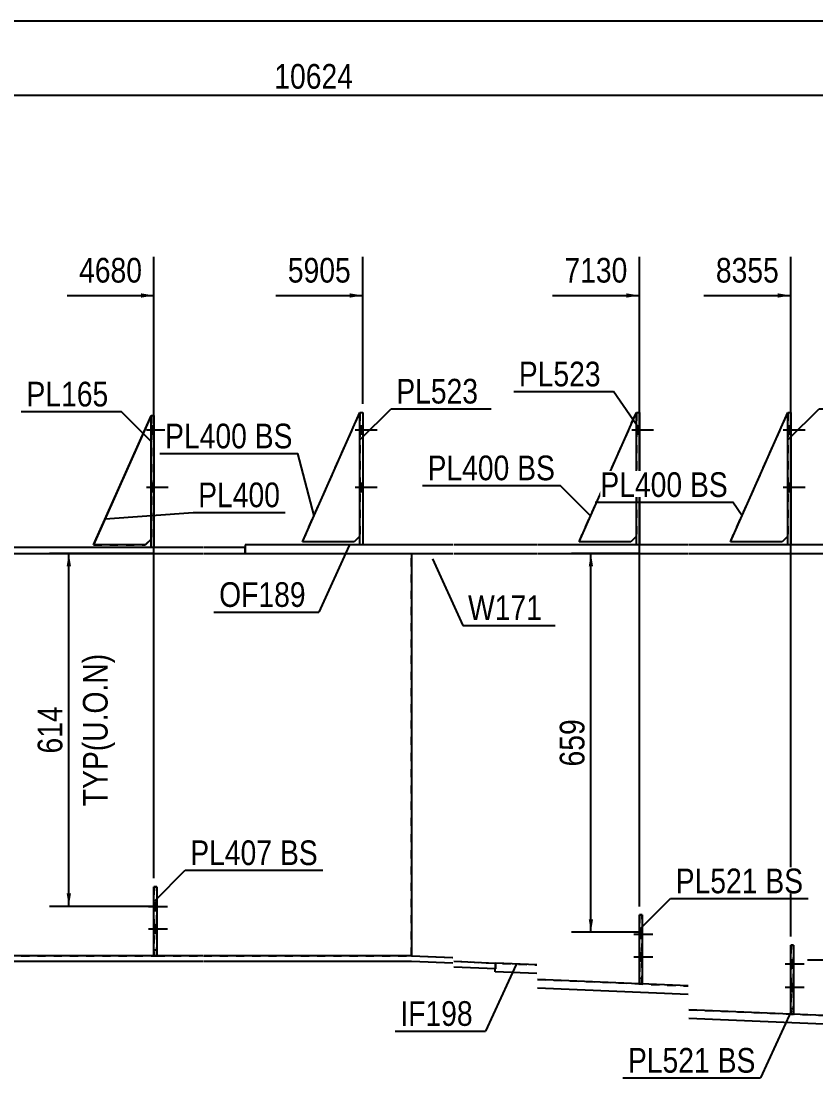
# Model space of a CAD drawing. Header units: millimetres. Extents: x -55 to 348, y -192 to 85.
# Drawn here: x 106.2 to 198.4, y -37.5 to 85.1 of the extents above; entities that cross this region are included whole.
import ezdxf

# ---------------------------------------------------------------- set-up
doc = ezdxf.new("R2010")
doc.units = ezdxf.units.MM
doc.linetypes.add('DXK_LINE_DOT1', pattern=[1.8814, 0.9407, -0.9407])
doc.linetypes.add('DXK_LINE_DOT2', pattern=[3.9198, 1.9599, -1.9599])
doc.styles.add('Arial Narrow', font='ARIALN.TTF', dxfattribs={"height": 0.2})

# ---------------------------------------------------------------- blocks, each defined once
blk = doc.blocks.new('Unknown-627304120-1201')
at = {"color": 5, "linetype": 'Continuous'}
blk.add_line((347.6, 85.08), (-52.4, 85.08), dxfattribs=at)
blk = doc.blocks.new('Part-627304120-1680 - 1593')
at = {"color": 7, "linetype": 'DXK_LINE_DOT1'}
for p, q in [((121.62, -15.33), (121.62, -23.33)), ((121.96, -15.33), (121.62, -15.33)), ((121.96, -23.33), (121.96, -15.33)), ((121.62, -23.33), (121.96, -23.33))]:
    blk.add_line(p, q, dxfattribs=at)
blk = doc.blocks.new('Part-627304120-1658 - 1593')
at = {"color": 2, "linetype": 'Continuous'}
for p, q in [((121.62, -23.33), (121.62, -15.33)), ((121.62, -15.33), (121.96, -15.33)), ((121.96, -15.33), (121.96, -23.33)), ((121.96, -23.33), (121.62, -23.33))]:
    blk.add_line(p, q, dxfattribs=at)
at = {"color": 7, "linetype": 'DXK_LINE_DOT1'}
blk.add_line((121.62, -22.67), (121.96, -22.67), dxfattribs=at)
blk = doc.blocks.new('Part-627304120-1754 - 1593')
at = {"color": 2, "linetype": 'Continuous'}
for p, q in [((177.94, -26.61), (177.94, -18.61)), ((177.94, -18.61), (178.27, -18.61)), ((178.27, -18.61), (178.27, -26.61)), ((178.27, -26.61), (177.94, -26.61))]:
    blk.add_line(p, q, dxfattribs=at)
at = {"color": 7, "linetype": 'DXK_LINE_DOT1'}
blk.add_line((177.94, -25.94), (178.27, -25.94), dxfattribs=at)
blk = doc.blocks.new('Part-627304120-1626 - 1593')
at = {"color": 2, "linetype": 'Continuous'}
for p, q in [((188.5, 24.67), (195.17, 39.67)), ((194.5, 24.67), (188.5, 24.67)), ((195.17, 25.33), (194.5, 24.67))]:
    blk.add_line(p, q, dxfattribs=at)
at = {"color": 7, "linetype": 'DXK_LINE_DOT1'}
blk.add_line((195.17, 39.67), (195.17, 25.33), dxfattribs=at)
blk = doc.blocks.new('Part-627304120-1631 - 1593')
at = {"color": 2, "linetype": 'Continuous'}
for p, q in [((170.94, 24.67), (177.6, 39.67)), ((176.94, 24.67), (170.94, 24.67)), ((177.6, 25.33), (176.94, 24.67))]:
    blk.add_line(p, q, dxfattribs=at)
at = {"color": 7, "linetype": 'DXK_LINE_DOT1'}
blk.add_line((177.6, 39.67), (177.6, 25.33), dxfattribs=at)
blk = doc.blocks.new('Part-627304120-1983 - 1593')
at = {"color": 2, "linetype": 'Continuous'}
for p, q in [((161.22, -25.19), (161.26, -24.19)), ((166.04, -24.4), (161.26, -24.19)), ((166.04, -25.4), (161.22, -25.19)), ((177.94, -26.6), (166.14, -26.09)), ((183.6, -26.84), (178.1, -26.61)), ((183.6, -27.84), (166.14, -27.09)), ((195.5, -30.11), (183.7, -29.6)), ((201.17, -31.35), (183.7, -30.6)), ((201.17, -30.35), (195.67, -30.12)), ((209.36, -33.33), (201.27, -32.99)), ((209.31, -34.33), (201.27, -33.99)), ((209.31, -34.33), (209.36, -33.33))]:
    blk.add_line(p, q, dxfattribs=at)
blk = doc.blocks.new('Part-627304120-1712 - 1593')
at = {"color": 2, "linetype": 'Continuous'}
for p, q in [((121.29, 39.33), (114.62, 24.33)), ((114.62, 24.33), (114.63, 24.33))]:
    blk.add_line(p, q, dxfattribs=at)
at = {"color": 7, "linetype": 'DXK_LINE_DOT1'}
for p, q in [((121.29, 39.33), (121.29, 25)), ((121.29, 25), (120.62, 24.33)), ((114.63, 24.33), (120.62, 24.33))]:
    blk.add_line(p, q, dxfattribs=at)
blk = doc.blocks.new('Part-627304120-1717 - 1593')
at = {"color": 7, "linetype": 'DXK_LINE_DOT1'}
for p, q in [((138.85, 24.67), (145.51, 39.67)), ((145.51, 39.67), (145.51, 25.33)), ((144.85, 24.67), (138.85, 24.67)), ((145.51, 25.33), (144.85, 24.67))]:
    blk.add_line(p, q, dxfattribs=at)
blk = doc.blocks.new('Part-627304120-1739 - 1593')
at = {"color": 2, "linetype": 'Continuous'}
for p, q in [((195.5, -30.12), (195.5, -22.12)), ((195.5, -22.12), (195.84, -22.12)), ((195.84, -22.12), (195.84, -30.12)), ((195.84, -30.12), (195.5, -30.12))]:
    blk.add_line(p, q, dxfattribs=at)
at = {"color": 7, "linetype": 'DXK_LINE_DOT1'}
blk.add_line((195.5, -29.45), (195.84, -29.45), dxfattribs=at)
blk = doc.blocks.new('Part-627304120-1826 - 1593')
at = {"color": 7, "linetype": 'DXK_LINE_DOT1'}
for p, q in [((177.94, -18.61), (177.94, -26.61)), ((178.27, -18.61), (177.94, -18.61)), ((178.27, -26.61), (178.27, -18.61)), ((177.94, -26.61), (178.27, -26.61))]:
    blk.add_line(p, q, dxfattribs=at)
blk = doc.blocks.new('Part-627304120-1816 - 1593')
at = {"color": 7, "linetype": 'DXK_LINE_DOT1'}
for p, q in [((195.5, -22.12), (195.5, -30.12)), ((195.84, -22.12), (195.5, -22.12)), ((195.84, -30.12), (195.84, -22.12)), ((195.5, -30.12), (195.84, -30.12))]:
    blk.add_line(p, q, dxfattribs=at)
blk = doc.blocks.new('Part-627304120-1821 - 1593')
at = {"color": 7, "linetype": 'DXK_LINE_DOT1'}
for p, q in [((188.5, 24.67), (195.17, 39.67)), ((194.5, 24.67), (188.5, 24.67)), ((195.17, 25.33), (194.5, 24.67))]:
    blk.add_line(p, q, dxfattribs=at)
blk = doc.blocks.new('Part-627304120-1895 - 1593')
at = {"color": 2, "linetype": 'Continuous'}
for p, q in [((132.19, 24.33), (132.19, 23.33)), ((156.32, 24.33), (132.19, 24.33)), ((132.19, 23.33), (156.32, 23.33)), ((166.04, 24.33), (156.42, 24.33)), ((156.42, 23.33), (166.04, 23.33)), ((183.6, 24.33), (166.14, 24.33)), ((166.14, 23.33), (183.6, 23.33)), ((201.17, 24.33), (183.7, 24.33)), ((183.7, 23.33), (201.17, 23.33)), ((245.48, 24.33), (201.27, 24.33)), ((201.27, 23.33), (245.48, 23.33)), ((279.87, 24.33), (245.58, 24.33)), ((245.58, 23.33), (279.87, 23.33)), ((279.87, 23.33), (279.87, 24.33))]:
    blk.add_line(p, q, dxfattribs=at)
blk = doc.blocks.new('Part-627304120-1831 - 1593')
at = {"color": 7, "linetype": 'DXK_LINE_DOT1'}
for p, q in [((170.94, 24.67), (177.6, 39.67)), ((176.94, 24.67), (170.94, 24.67)), ((177.6, 25.33), (176.94, 24.67))]:
    blk.add_line(p, q, dxfattribs=at)
blk = doc.blocks.new('Part-627304120-1873 - 1593')
at = {"color": 2, "linetype": 'Continuous'}
for p, q in [((70.81, 24), (70.81, 23.33)), ((75.61, 24), (70.81, 24)), ((70.81, 23.33), (75.61, 23.33)), ((92.97, 24), (75.71, 24)), ((75.71, 23.33), (92.97, 23.33)), ((127.29, 24), (93.07, 24)), ((93.07, 23.33), (127.29, 23.33)), ((132.19, 24), (127.39, 24)), ((127.39, 23.33), (132.19, 23.33)), ((132.19, 23.33), (132.19, 24))]:
    blk.add_line(p, q, dxfattribs=at)
blk = doc.blocks.new('Part-627304120-1917 - 1593')
at = {"color": 2, "linetype": 'Continuous'}
blk.add_line((151.52, 23.33), (151.52, -23.33), dxfattribs=at)
at = {"color": 7, "linetype": 'DXK_LINE_DOT1'}
for p, q in [((151.52, 23.33), (156.32, 23.33)), ((156.42, 23.33), (166.04, 23.33)), ((166.14, 23.33), (183.6, 23.33)), ((183.7, 23.33), (201.17, 23.33)), ((201.27, 23.33), (209.36, 23.33)), ((209.36, 23.33), (209.36, -33.33)), ((151.52, -23.33), (156.32, -23.54)), ((156.42, -23.98), (166.04, -24.4)), ((166.14, -26.09), (183.6, -26.84)), ((183.7, -29.6), (201.17, -30.35)), ((201.27, -32.99), (209.36, -33.33))]:
    blk.add_line(p, q, dxfattribs=at)
blk = doc.blocks.new('Part-627304120-1961 - 1593')
at = {"color": 2, "linetype": 'Continuous'}
for p, q in [((75.61, -23.33), (70.81, -23.33)), ((70.81, -23.33), (70.81, -24)), ((75.61, -24), (70.81, -24)), ((92.97, -23.33), (75.71, -23.33)), ((92.97, -24), (75.71, -24)), ((121.62, -23.33), (93.07, -23.33)), ((127.29, -24), (93.07, -24)), ((127.29, -23.33), (121.96, -23.33)), ((151.52, -23.33), (127.39, -23.33)), ((151.51, -24), (127.39, -24)), ((156.32, -24.21), (151.51, -24)), ((151.52, -23.33), (156.32, -23.54)), ((156.42, -23.98), (161.26, -24.19)), ((161.26, -24.19), (161.24, -24.86)), ((161.24, -24.86), (156.42, -24.65))]:
    blk.add_line(p, q, dxfattribs=at)
blk = doc.blocks.new('Part-627304120-2162 - 1593')
at = {"color": 2, "linetype": 'Continuous'}
for p, q in [((121.29, 24), (121.29, 39.33)), ((121.29, 39.33), (121.62, 39.33)), ((121.62, 39.33), (121.62, 24))]:
    blk.add_line(p, q, dxfattribs=at)
at = {"color": 7, "linetype": 'DXK_LINE_DOT1'}
blk.add_line((121.62, 24), (121.29, 24), dxfattribs=at)
blk = doc.blocks.new('Part-627304120-2167 - 1593')
at = {"color": 2, "linetype": 'Continuous'}
for p, q in [((177.6, 24.33), (177.6, 39.67)), ((177.6, 39.67), (177.94, 39.67)), ((177.94, 39.67), (177.94, 24.33))]:
    blk.add_line(p, q, dxfattribs=at)
at = {"color": 7, "linetype": 'DXK_LINE_DOT1'}
blk.add_line((177.94, 24.33), (177.6, 24.33), dxfattribs=at)
blk = doc.blocks.new('Part-627304120-2172 - 1593')
at = {"color": 2, "linetype": 'Continuous'}
for p, q in [((195.17, 24.33), (195.17, 39.67)), ((195.17, 39.67), (195.5, 39.67)), ((195.5, 39.67), (195.5, 24.33))]:
    blk.add_line(p, q, dxfattribs=at)
at = {"color": 7, "linetype": 'DXK_LINE_DOT1'}
blk.add_line((195.5, 24.33), (195.17, 24.33), dxfattribs=at)
blk = doc.blocks.new('Part-627304120-2187 - 1593')
at = {"color": 2, "linetype": 'Continuous'}
for p, q in [((145.51, 24.33), (145.51, 39.67)), ((145.51, 39.67), (145.85, 39.67)), ((145.85, 39.67), (145.85, 24.33))]:
    blk.add_line(p, q, dxfattribs=at)
at = {"color": 7, "linetype": 'DXK_LINE_DOT1'}
blk.add_line((145.85, 24.33), (145.51, 24.33), dxfattribs=at)
blk = doc.blocks.new('Part-627304120-2251 - 1593')
at = {"color": 2, "linetype": 'Continuous'}
for p, q in [((138.85, 24.67), (145.51, 39.67)), ((144.85, 24.67), (138.85, 24.67)), ((145.51, 25.33), (144.85, 24.67))]:
    blk.add_line(p, q, dxfattribs=at)
blk = doc.blocks.new('Part-627304120-2256 - 1593')
at = {"color": 2, "linetype": 'Continuous'}
for p, q in [((114.63, 24.33), (121.29, 39.31)), ((121.29, 24.99), (120.63, 24.33)), ((120.63, 24.33), (114.63, 24.33))]:
    blk.add_line(p, q, dxfattribs=at)
at = {"color": 7, "linetype": 'DXK_LINE_DOT1'}
for p, q in [((121.3, 39.33), (121.29, 39.31)), ((121.3, 39.33), (121.3, 25)), ((121.3, 25), (121.29, 24.99))]:
    blk.add_line(p, q, dxfattribs=at)
blk = doc.blocks.new('Part-627304120-2271 - 1593')
at = {"color": 7, "linetype": 'DXK_LINE_DOT1'}
for p, q in [((8.76, -23.33), (0, 23.33)), ((0, 23.33), (30.99, 23.33)), ((31.09, 23.33), (48.35, 23.33)), ((48.45, 23.33), (65.91, 23.33)), ((66.01, 23.33), (75.61, 23.33)), ((75.71, 23.33), (92.97, 23.33)), ((93.07, 23.33), (127.29, 23.33)), ((127.39, 23.33), (151.52, 23.33)), ((151.52, -23.33), (151.52, 23.33)), ((8.89, -23.33), (25.33, -23.33)), ((25.66, -23.33), (30.99, -23.33)), ((31.09, -23.33), (48.35, -23.33)), ((48.45, -23.33), (60.25, -23.33)), ((60.58, -23.33), (65.91, -23.33)), ((66.01, -23.33), (75.61, -23.33)), ((75.71, -23.33), (92.97, -23.33)), ((93.07, -23.33), (121.62, -23.33)), ((121.96, -23.33), (127.29, -23.33)), ((127.39, -23.33), (151.52, -23.33))]:
    blk.add_line(p, q, dxfattribs=at)
at = {"color": 2, "linetype": 'Continuous'}
blk.add_line((8.89, -23.33), (8.76, -23.33), dxfattribs=at)
blk = doc.blocks.new('Bolt-627304120-2286 - 1593')
at = {"linetype": 'Continuous'}
for points in [[(121.96, -18.08), (121.96, -17.15), (121.62, -17.15), (121.62, -18.08)], [(121.96, -20.67), (121.96, -19.73), (121.62, -19.73), (121.62, -20.67)]]:
    blk.add_hatch(color=3, dxfattribs=at).paths.add_polyline_path(points)
at = {"color": 3, "linetype": 'Continuous'}
for p, q in [((121.62, -17.15), (121.96, -17.15)), ((120.99, -17.61), (123.19, -17.61)), ((121.62, -18.08), (121.96, -18.08)), ((120.99, -20.2), (123.19, -20.2)), ((121.62, -19.73), (121.96, -19.73)), ((121.62, -20.67), (121.96, -20.67))]:
    blk.add_line(p, q, dxfattribs=at)
blk = doc.blocks.new('Bolt-627304120-2287 - 1593')
at = {"color": 3, "linetype": 'DXK_LINE_DOT2'}
for p, q in [((121.62, -17.15), (121.96, -17.15)), ((120.99, -17.61), (123.19, -17.61)), ((121.62, -18.08), (121.96, -18.08)), ((120.99, -20.2), (123.19, -20.2)), ((121.62, -19.73), (121.96, -19.73)), ((121.62, -20.67), (121.96, -20.67))]:
    blk.add_line(p, q, dxfattribs=at)
blk = doc.blocks.new('Bolt-627304120-2288 - 1593')
at = {"linetype": 'Continuous'}
for points in [[(195.84, -24.74), (195.84, -23.81), (195.5, -23.81), (195.5, -24.74)], [(195.84, -27.45), (195.84, -26.52), (195.5, -26.52), (195.5, -27.45)]]:
    blk.add_hatch(color=3, dxfattribs=at).paths.add_polyline_path(points)
at = {"color": 3, "linetype": 'Continuous'}
for p, q in [((194.87, -24.27), (197.07, -24.27)), ((195.5, -23.81), (195.84, -23.81)), ((195.5, -24.74), (195.84, -24.74)), ((195.5, -26.52), (195.84, -26.52)), ((194.87, -26.98), (197.07, -26.98)), ((195.5, -27.45), (195.84, -27.45))]:
    blk.add_line(p, q, dxfattribs=at)
blk = doc.blocks.new('Bolt-627304120-2289 - 1593')
at = {"linetype": 'Continuous'}
for points in [[(178.27, -21.29), (178.27, -20.36), (177.94, -20.36), (177.94, -21.29)], [(178.27, -23.94), (178.27, -23.01), (177.94, -23.01), (177.94, -23.94)]]:
    blk.add_hatch(color=3, dxfattribs=at).paths.add_polyline_path(points)
at = {"color": 3, "linetype": 'Continuous'}
for p, q in [((177.3, -20.82), (179.5, -20.82)), ((177.94, -20.36), (178.27, -20.36)), ((177.94, -21.29), (178.27, -21.29)), ((177.94, -23.01), (178.27, -23.01)), ((177.3, -23.47), (179.5, -23.47)), ((177.94, -23.94), (178.27, -23.94))]:
    blk.add_line(p, q, dxfattribs=at)
blk = doc.blocks.new('Bolt-627304120-2294 - 1593')
at = {"color": 3, "linetype": 'DXK_LINE_DOT2'}
for p, q in [((194.87, -24.27), (197.07, -24.27)), ((195.5, -23.81), (195.84, -23.81)), ((195.5, -24.74), (195.84, -24.74)), ((195.5, -26.52), (195.84, -26.52)), ((194.87, -26.98), (197.07, -26.98)), ((195.5, -27.45), (195.84, -27.45))]:
    blk.add_line(p, q, dxfattribs=at)
blk = doc.blocks.new('Bolt-627304120-2295 - 1593')
at = {"color": 3, "linetype": 'DXK_LINE_DOT2'}
for p, q in [((177.3, -20.82), (179.5, -20.82)), ((177.94, -20.36), (178.27, -20.36)), ((177.94, -21.29), (178.27, -21.29)), ((177.94, -23.01), (178.27, -23.01)), ((177.3, -23.47), (179.5, -23.47)), ((177.94, -23.94), (178.27, -23.94))]:
    blk.add_line(p, q, dxfattribs=at)
blk = doc.blocks.new('Bolt-627304120-2299 - 1593')
at = {"linetype": 'Continuous'}
for points in [[(145.85, 37.2), (145.85, 38.13), (145.51, 38.13), (145.51, 37.2)], [(145.85, 37.2), (145.85, 38.13), (145.51, 38.13), (145.51, 37.2)], [(145.85, 37.2), (145.85, 38.13), (145.51, 38.13), (145.51, 37.2)], [(145.85, 30.53), (145.85, 31.47), (145.51, 31.47), (145.51, 30.53)], [(145.85, 30.53), (145.85, 31.47), (145.51, 31.47), (145.51, 30.53)], [(145.85, 30.53), (145.85, 31.47), (145.51, 31.47), (145.51, 30.53)]]:
    blk.add_hatch(color=3, dxfattribs=at).paths.add_polyline_path(points)
at = {"color": 3, "linetype": 'Continuous'}
for p, q in [((145.51, 38.13), (145.85, 38.13)), ((145.51, 38.13), (145.85, 38.13)), ((145.51, 38.13), (145.85, 38.13)), ((144.98, 37.67), (147.51, 37.67)), ((144.98, 37.67), (147.51, 37.67)), ((144.98, 37.67), (147.51, 37.67)), ((145.51, 37.2), (145.85, 37.2)), ((145.51, 37.2), (145.85, 37.2)), ((145.51, 37.2), (145.85, 37.2)), ((144.98, 31), (147.51, 31)), ((144.98, 31), (147.51, 31)), ((144.98, 31), (147.51, 31)), ((145.51, 31.47), (145.85, 31.47)), ((145.51, 31.47), (145.85, 31.47)), ((145.51, 31.47), (145.85, 31.47)), ((145.51, 30.53), (145.85, 30.53)), ((145.51, 30.53), (145.85, 30.53)), ((145.51, 30.53), (145.85, 30.53))]:
    blk.add_line(p, q, dxfattribs=at)
blk = doc.blocks.new('Bolt-627304120-2302 - 1593')
at = {"linetype": 'Continuous'}
for points in [[(195.5, 37.2), (195.5, 38.13), (195.17, 38.13), (195.17, 37.2)], [(195.5, 37.2), (195.5, 38.13), (195.17, 38.13), (195.17, 37.2)], [(195.5, 37.2), (195.5, 38.13), (195.17, 38.13), (195.17, 37.2)], [(195.5, 30.53), (195.5, 31.47), (195.17, 31.47), (195.17, 30.53)], [(195.5, 30.53), (195.5, 31.47), (195.17, 31.47), (195.17, 30.53)], [(195.5, 30.53), (195.5, 31.47), (195.17, 31.47), (195.17, 30.53)]]:
    blk.add_hatch(color=3, dxfattribs=at).paths.add_polyline_path(points)
at = {"color": 3, "linetype": 'Continuous'}
for p, q in [((195.17, 38.13), (195.5, 38.13)), ((195.17, 38.13), (195.5, 38.13)), ((195.17, 38.13), (195.5, 38.13)), ((194.64, 37.67), (197.17, 37.67)), ((194.64, 37.67), (197.17, 37.67)), ((194.64, 37.67), (197.17, 37.67)), ((195.17, 37.2), (195.5, 37.2)), ((195.17, 37.2), (195.5, 37.2)), ((195.17, 37.2), (195.5, 37.2)), ((194.64, 31), (197.17, 31)), ((194.64, 31), (197.17, 31)), ((194.64, 31), (197.17, 31)), ((195.17, 31.47), (195.5, 31.47)), ((195.17, 31.47), (195.5, 31.47)), ((195.17, 31.47), (195.5, 31.47)), ((195.17, 30.53), (195.5, 30.53)), ((195.17, 30.53), (195.5, 30.53)), ((195.17, 30.53), (195.5, 30.53))]:
    blk.add_line(p, q, dxfattribs=at)
blk = doc.blocks.new('Bolt-627304120-2303 - 1593')
at = {"linetype": 'Continuous'}
for points in [[(177.94, 37.2), (177.94, 38.13), (177.6, 38.13), (177.6, 37.2)], [(177.94, 37.2), (177.94, 38.13), (177.6, 38.13), (177.6, 37.2)], [(177.94, 37.2), (177.94, 38.13), (177.6, 38.13), (177.6, 37.2)], [(177.94, 30.53), (177.94, 31.47), (177.6, 31.47), (177.6, 30.53)], [(177.94, 30.53), (177.94, 31.47), (177.6, 31.47), (177.6, 30.53)], [(177.94, 30.53), (177.94, 31.47), (177.6, 31.47), (177.6, 30.53)]]:
    blk.add_hatch(color=3, dxfattribs=at).paths.add_polyline_path(points)
at = {"color": 3, "linetype": 'Continuous'}
for p, q in [((177.6, 38.13), (177.94, 38.13)), ((177.6, 38.13), (177.94, 38.13)), ((177.6, 38.13), (177.94, 38.13)), ((177.07, 37.67), (179.6, 37.67)), ((177.07, 37.67), (179.6, 37.67)), ((177.07, 37.67), (179.6, 37.67)), ((177.6, 37.2), (177.94, 37.2)), ((177.6, 37.2), (177.94, 37.2)), ((177.6, 37.2), (177.94, 37.2)), ((177.07, 31), (179.6, 31)), ((177.07, 31), (179.6, 31)), ((177.07, 31), (179.6, 31)), ((177.6, 31.47), (177.94, 31.47)), ((177.6, 31.47), (177.94, 31.47)), ((177.6, 31.47), (177.94, 31.47)), ((177.6, 30.53), (177.94, 30.53)), ((177.6, 30.53), (177.94, 30.53)), ((177.6, 30.53), (177.94, 30.53))]:
    blk.add_line(p, q, dxfattribs=at)
blk = doc.blocks.new('Bolt-627304120-2304 - 1593')
at = {"linetype": 'Continuous'}
for points in [[(121.62, 37.2), (121.62, 38.13), (121.29, 38.13), (121.29, 37.2)], [(121.62, 37.2), (121.62, 38.13), (121.29, 38.13), (121.29, 37.2)], [(121.62, 37.2), (121.62, 38.13), (121.29, 38.13), (121.29, 37.2)], [(121.62, 30.53), (121.62, 31.47), (121.29, 31.47), (121.29, 30.53)], [(121.62, 30.53), (121.62, 31.47), (121.29, 31.47), (121.29, 30.53)], [(121.62, 30.53), (121.62, 31.47), (121.29, 31.47), (121.29, 30.53)]]:
    blk.add_hatch(color=3, dxfattribs=at).paths.add_polyline_path(points)
at = {"color": 3, "linetype": 'Continuous'}
for p, q in [((121.29, 38.13), (121.62, 38.13)), ((121.29, 38.13), (121.62, 38.13)), ((121.29, 38.13), (121.62, 38.13)), ((120.76, 37.67), (123.29, 37.67)), ((120.76, 37.67), (123.29, 37.67)), ((120.76, 37.67), (123.29, 37.67)), ((121.29, 37.2), (121.62, 37.2)), ((121.29, 37.2), (121.62, 37.2)), ((121.29, 37.2), (121.62, 37.2)), ((120.76, 31), (123.29, 31)), ((120.76, 31), (123.29, 31)), ((120.76, 31), (123.29, 31)), ((121.29, 31.47), (121.62, 31.47)), ((121.29, 31.47), (121.62, 31.47)), ((121.29, 31.47), (121.62, 31.47)), ((121.29, 30.53), (121.62, 30.53)), ((121.29, 30.53), (121.62, 30.53)), ((121.29, 30.53), (121.62, 30.53))]:
    blk.add_line(p, q, dxfattribs=at)
blk = doc.blocks.new('StraightDimension-627304120-6608 - 1593')
at = {"linetype": 'Continuous'}
blk.add_hatch(color=7, dxfattribs=at).paths.add_polyline_path([(194, 53.5), (195.5, 53.25), (194, 53)])
at = {"color": 7, "linetype": 'Continuous'}
for p, q in [((195.5, -21.12), (195.5, 57.75)), ((185.44, 53.25), (195.5, 53.25))]:
    blk.add_line(p, q, dxfattribs=at)
at = {"color": 0}
blk.add_wipeout([(194.73, 54.15), (194.73, 58.35), (186.22, 58.35), (186.22, 54.15)], dxfattribs=at)
at = {"color": 3, "style": 'Arial Narrow'}
blk.add_text('8355', height=2.863, dxfattribs=at).set_placement((186.82, 54.75))
blk = doc.blocks.new('StraightDimension-627304120-6609 - 1593')
at = {"linetype": 'Continuous'}
blk.add_hatch(color=7, dxfattribs=at).paths.add_polyline_path([(176.44, 53.5), (177.94, 53.25), (176.44, 53)])
at = {"color": 7, "linetype": 'Continuous'}
for p, q in [((177.94, -17.61), (177.94, 57.75)), ((167.87, 53.25), (177.94, 53.25))]:
    blk.add_line(p, q, dxfattribs=at)
at = {"color": 0}
blk.add_wipeout([(177.16, 54.15), (177.16, 58.35), (168.65, 58.35), (168.65, 54.15)], dxfattribs=at)
at = {"color": 3, "style": 'Arial Narrow'}
blk.add_text('7130', height=2.863, dxfattribs=at).set_placement((169.25, 54.75))
blk = doc.blocks.new('StraightDimension-627304120-2331 - 1593')
at = {"color": 7, "linetype": 'Continuous'}
blk.add_line((-1.28, 76.49), (281.59, 76.49), dxfattribs=at)
at = {"color": 0}
blk.add_wipeout([(145.33, 76.64), (145.33, 80.84), (134.99, 80.84), (134.99, 76.64)], dxfattribs=at)
at = {"color": 3, "style": 'Arial Narrow'}
blk.add_text('10624', height=2.863, dxfattribs=at).set_placement((135.59, 77.24))
blk = doc.blocks.new('StraightDimension-627304120-2598 - 1593')
at = {"linetype": 'Continuous'}
for points in [[(203.43, 21.83), (203.68, 23.33), (203.93, 21.83)], [(203.93, -22.32), (203.68, -23.82), (203.43, -22.32)]]:
    blk.add_hatch(color=7, dxfattribs=at).paths.add_polyline_path(points)
at = {"color": 7, "linetype": 'Continuous'}
for p, q in [((197.45, 23.33), (206.08, 23.33)), ((203.68, -23.82), (203.68, 23.33)), ((197.45, -23.82), (206.08, -23.82))]:
    blk.add_line(p, q, dxfattribs=at)
at = {"color": 0}
blk.add_wipeout([(203.53, 3.1), (199.33, 3.1), (199.33, -3.59), (203.53, -3.59)], dxfattribs=at)
at = {"color": 3, "style": 'Arial Narrow'}
blk.add_text('707', height=2.863, rotation=90.0002, dxfattribs=at).set_placement((202.93, -2.99))
blk = doc.blocks.new('StraightDimension-627304120-2606 - 1593')
at = {"linetype": 'Continuous'}
for points in [[(172.07, 21.83), (172.32, 23.33), (172.57, 21.83)], [(172.57, -19.1), (172.32, -20.6), (172.07, -19.1)]]:
    blk.add_hatch(color=7, dxfattribs=at).paths.add_polyline_path(points)
at = {"color": 7, "linetype": 'Continuous'}
for p, q in [((177.88, 23.33), (170.07, 23.33)), ((172.32, -20.6), (172.32, 23.33)), ((177.88, -20.6), (170.07, -20.6))]:
    blk.add_line(p, q, dxfattribs=at)
at = {"color": 0}
blk.add_wipeout([(172.17, 4.71), (167.97, 4.71), (167.97, -1.98), (172.17, -1.98)], dxfattribs=at)
at = {"color": 3, "style": 'Arial Narrow'}
blk.add_text('659', height=2.863, rotation=90.0002, dxfattribs=at).set_placement((171.57, -1.38))
blk = doc.blocks.new('StraightDimension-627304120-2614 - 1593')
at = {"linetype": 'Continuous'}
for points in [[(111.5, 21.83), (111.75, 23.33), (112, 21.83)], [(112, -16.11), (111.75, -17.61), (111.5, -16.11)]]:
    blk.add_hatch(color=7, dxfattribs=at).paths.add_polyline_path(points)
at = {"color": 7, "linetype": 'Continuous'}
for p, q in [((121.57, 23.33), (109.5, 23.33)), ((111.75, -17.61), (111.75, 23.33)), ((121.57, -17.61), (109.5, -17.61))]:
    blk.add_line(p, q, dxfattribs=at)
at = {"color": 0, "linetype": 'Continuous'}
blk.add_wipeout([(116.85, 12.31), (112.65, 12.31), (112.65, -6.59), (116.85, -6.59)], dxfattribs=at)
at = {"color": 3, "linetype": 'Continuous', "style": 'Arial Narrow'}
blk.add_text('TYP(U.O.N)', height=2.863, rotation=90.0002, dxfattribs=at).set_placement((116.25, -5.99))
at = {"color": 0}
blk.add_wipeout([(111.6, 6.2), (107.4, 6.2), (107.4, -0.48), (111.6, -0.48)], dxfattribs=at)
at = {"color": 3, "style": 'Arial Narrow'}
blk.add_text('614', height=2.863, rotation=90.0002, dxfattribs=at).set_placement((111, 0.12))
blk = doc.blocks.new('StraightDimension-627304120-6611 - 1593')
at = {"linetype": 'Continuous'}
blk.add_hatch(color=7, dxfattribs=at).paths.add_polyline_path([(120.13, 53.5), (121.63, 53.25), (120.13, 53)])
at = {"color": 7, "linetype": 'Continuous'}
for p, q in [((121.63, -14.33), (121.63, 57.75)), ((111.57, 53.25), (121.63, 53.25))]:
    blk.add_line(p, q, dxfattribs=at)
at = {"color": 0}
blk.add_wipeout([(120.86, 54.15), (120.86, 58.35), (112.34, 58.35), (112.34, 54.15)], dxfattribs=at)
at = {"color": 3, "style": 'Arial Narrow'}
blk.add_text('4680', height=2.863, dxfattribs=at).set_placement((112.94, 54.75))
blk = doc.blocks.new('StraightDimension-627304120-6610 - 1593')
at = {"linetype": 'Continuous'}
blk.add_hatch(color=7, dxfattribs=at).paths.add_polyline_path([(144.35, 53.5), (145.85, 53.25), (144.35, 53)])
at = {"color": 7, "linetype": 'Continuous'}
for p, q in [((145.85, 40.67), (145.85, 57.75)), ((135.78, 53.25), (145.85, 53.25))]:
    blk.add_line(p, q, dxfattribs=at)
at = {"color": 0}
blk.add_wipeout([(145.07, 54.15), (145.07, 58.35), (136.56, 58.35), (136.56, 54.15)], dxfattribs=at)
at = {"color": 3, "style": 'Arial Narrow'}
blk.add_text('5905', height=2.863, dxfattribs=at).set_placement((137.16, 54.75))
blk = doc.blocks.new('Mark-627304120-2163 - 1593')
at = {"color": 7, "linetype": 'Continuous'}
blk.add_line((177.94, 37.73), (174.96, 42.11), dxfattribs=at)
at = {"color": 0}
blk.add_wipeout([(173.46, 42.71), (173.46, 45.71), (163.96, 45.71), (163.96, 42.71)], dxfattribs=at)
blk.add_wipeout([(173.46, 42.71), (173.46, 45.71), (163.96, 45.71), (163.96, 42.71)], dxfattribs=at)
at = {"color": 7, "linetype": 'Continuous'}
blk.add_line((163.36, 42.11), (174.96, 42.11), dxfattribs=at)
at = {"color": 3, "style": 'Arial Narrow'}
blk.add_text('PL523', height=2.863, dxfattribs=at).set_placement((163.96, 42.71))
blk = doc.blocks.new('Mark-627304120-1891 - 1593')
at = {"color": 7, "linetype": 'Continuous'}
blk.add_line((144.27, 24.27), (140.74, 16.53), dxfattribs=at)
at = {"color": 0}
blk.add_wipeout([(139.24, 17.13), (139.24, 20.13), (129.19, 20.13), (129.19, 17.13)], dxfattribs=at)
blk.add_wipeout([(139.24, 17.13), (139.24, 20.13), (129.19, 20.13), (129.19, 17.13)], dxfattribs=at)
at = {"color": 7, "linetype": 'Continuous'}
blk.add_line((128.59, 16.53), (140.74, 16.53), dxfattribs=at)
at = {"color": 3, "style": 'Arial Narrow'}
blk.add_text('OF189', height=2.863, dxfattribs=at).set_placement((129.19, 17.13))
blk = doc.blocks.new('Mark-627304120-1979 - 1593')
at = {"color": 7, "linetype": 'Continuous'}
blk.add_line((163.65, -24.34), (160.11, -32.07), dxfattribs=at)
at = {"color": 0}
blk.add_wipeout([(158.61, -31.47), (158.61, -28.47), (150.21, -28.47), (150.21, -31.47)], dxfattribs=at)
blk.add_wipeout([(158.61, -31.47), (158.61, -28.47), (150.21, -28.47), (150.21, -31.47)], dxfattribs=at)
at = {"color": 7, "linetype": 'Continuous'}
blk.add_line((149.61, -32.07), (160.11, -32.07), dxfattribs=at)
at = {"color": 3, "style": 'Arial Narrow'}
blk.add_text('IF198', height=2.863, dxfattribs=at).set_placement((150.21, -31.47))
blk = doc.blocks.new('Mark-627304120-1913 - 1593')
at = {"color": 0}
blk.add_wipeout([(166.66, 15.59), (166.66, 18.59), (158.07, 18.59), (158.07, 15.59)], dxfattribs=at)
blk.add_wipeout([(166.66, 15.59), (166.66, 18.59), (158.07, 18.59), (158.07, 15.59)], dxfattribs=at)
at = {"color": 7, "linetype": 'Continuous'}
for p, q in [((153.94, 22.72), (157.47, 14.99)), ((157.47, 14.99), (168.16, 14.99))]:
    blk.add_line(p, q, dxfattribs=at)
at = {"color": 3, "style": 'Arial Narrow'}
blk.add_text('W171', height=2.863, dxfattribs=at).set_placement((158.07, 15.59))
blk = doc.blocks.new('MarkSet-627304120-2911 - 1593')
at = {"color": 0}
for points in [[(186.13, -36.9), (186.13, -33.9), (176.62, -33.9), (176.62, -36.9)], [(191.41, -36.9), (191.41, -33.9), (187.03, -33.9), (187.03, -36.9)]]:
    blk.add_wipeout(points, dxfattribs=at)
for points in [[(186.13, -36.9), (186.13, -33.9), (176.62, -33.9), (176.62, -36.9)], [(191.41, -36.9), (191.41, -33.9), (187.03, -33.9), (187.03, -36.9)]]:
    blk.add_wipeout(points, dxfattribs=at)
at = {"color": 7, "linetype": 'Continuous'}
for p in [(195.55, -29.77), (176.02, -37.5)]:
    blk.add_line(p, (192.01, -37.5), dxfattribs=at)
at = {"color": 3, "style": 'Arial Narrow'}
for s, p in [('PL521', (176.62, -36.9)), ('BS', (187.03, -36.9))]:
    blk.add_text(s, height=2.863, dxfattribs=at).set_placement(p)
blk = doc.blocks.new('Mark-627304120-2158 - 1593')
at = {"color": 7, "linetype": 'Continuous'}
blk.add_line((121.37, 36.25), (117.84, 39.78), dxfattribs=at)
at = {"color": 0}
blk.add_wipeout([(116.34, 40.38), (116.34, 43.38), (106.84, 43.38), (106.84, 40.38)], dxfattribs=at)
blk.add_wipeout([(116.34, 40.38), (116.34, 43.38), (106.84, 43.38), (106.84, 40.38)], dxfattribs=at)
at = {"color": 7, "linetype": 'Continuous'}
blk.add_line((106.24, 39.78), (117.84, 39.78), dxfattribs=at)
at = {"color": 3, "style": 'Arial Narrow'}
blk.add_text('PL165', height=2.863, dxfattribs=at).set_placement((106.84, 40.38))
blk = doc.blocks.new('Mark-627304120-2168 - 1593')
at = {"color": 0}
blk.add_wipeout([(208.9, 40.72), (208.9, 43.72), (199.39, 43.72), (199.39, 40.72)], dxfattribs=at)
blk.add_wipeout([(208.9, 40.72), (208.9, 43.72), (199.39, 43.72), (199.39, 40.72)], dxfattribs=at)
at = {"color": 7, "linetype": 'Continuous'}
for p, q in [((195.26, 36.58), (198.79, 40.12)), ((198.79, 40.12), (210.4, 40.12))]:
    blk.add_line(p, q, dxfattribs=at)
at = {"color": 3, "style": 'Arial Narrow'}
blk.add_text('PL523', height=2.863, dxfattribs=at).set_placement((199.39, 40.72))
blk = doc.blocks.new('Mark-627304120-2183 - 1593')
at = {"color": 0}
blk.add_wipeout([(159.24, 40.72), (159.24, 43.72), (149.74, 43.72), (149.74, 40.72)], dxfattribs=at)
blk.add_wipeout([(159.24, 40.72), (159.24, 43.72), (149.74, 43.72), (149.74, 40.72)], dxfattribs=at)
at = {"color": 7, "linetype": 'Continuous'}
for p, q in [((145.6, 36.58), (149.14, 40.12)), ((149.14, 40.12), (160.74, 40.12))]:
    blk.add_line(p, q, dxfattribs=at)
at = {"color": 3, "style": 'Arial Narrow'}
blk.add_text('PL523', height=2.863, dxfattribs=at).set_placement((149.74, 40.72))
blk = doc.blocks.new('MarkSet-627304120-2929 - 1593')
at = {"color": 0}
blk.add_wipeout([(136.26, 28.69), (136.26, 31.69), (126.76, 31.69), (126.76, 28.69)], dxfattribs=at)
blk.add_wipeout([(136.26, 28.69), (136.26, 31.69), (126.76, 31.69), (126.76, 28.69)], dxfattribs=at)
at = {"color": 7, "linetype": 'Continuous'}
for p, q in [((115.98, 27.35), (126.16, 28.09)), ((126.16, 28.09), (136.86, 28.09))]:
    blk.add_line(p, q, dxfattribs=at)
at = {"color": 3, "style": 'Arial Narrow'}
blk.add_text('PL400', height=2.863, dxfattribs=at).set_placement((126.76, 28.69))
blk = doc.blocks.new('MarkSet-627304120-2923 - 1593')
at = {"color": 0}
for points in [[(132.42, 35.52), (132.42, 38.52), (122.92, 38.52), (122.92, 35.52)], [(137.71, 35.52), (137.71, 38.52), (133.32, 38.52), (133.32, 35.52)]]:
    blk.add_wipeout(points, dxfattribs=at)
for points in [[(132.42, 35.52), (132.42, 38.52), (122.92, 38.52), (122.92, 35.52)], [(137.71, 35.52), (137.71, 38.52), (133.32, 38.52), (133.32, 35.52)]]:
    blk.add_wipeout(points, dxfattribs=at)
at = {"color": 7, "linetype": 'Continuous'}
for p in [(122.32, 34.92), (140.2, 27.69)]:
    blk.add_line(p, (138.31, 34.92), dxfattribs=at)
at = {"color": 3, "style": 'Arial Narrow'}
for s, p in [('PL400', (122.92, 35.52)), ('BS', (133.32, 35.52))]:
    blk.add_text(s, height=2.863, dxfattribs=at).set_placement(p)
blk = doc.blocks.new('MarkSet-627304120-2783 - 1593')
at = {"color": 0}
for points in [[(182.92, 29.88), (182.92, 32.88), (173.42, 32.88), (173.42, 29.88)], [(188.2, 29.88), (188.2, 32.88), (183.82, 32.88), (183.82, 29.88)]]:
    blk.add_wipeout(points, dxfattribs=at)
for points in [[(182.92, 29.88), (182.92, 32.88), (173.42, 32.88), (173.42, 29.88)], [(188.2, 29.88), (188.2, 32.88), (183.82, 32.88), (183.82, 29.88)]]:
    blk.add_wipeout(points, dxfattribs=at)
at = {"color": 7, "linetype": 'Continuous'}
for p in [(172.82, 29.28), (189.86, 27.69)]:
    blk.add_line(p, (188.8, 29.28), dxfattribs=at)
at = {"color": 3, "style": 'Arial Narrow'}
for s, p in [('PL400', (173.42, 29.88)), ('BS', (183.82, 29.88))]:
    blk.add_text(s, height=2.863, dxfattribs=at).set_placement(p)
blk = doc.blocks.new('MarkSet-627304120-2789 - 1593')
at = {"color": 0}
for points in [[(162.87, 31.82), (162.87, 34.82), (153.37, 34.82), (153.37, 31.82)], [(168.15, 31.82), (168.15, 34.82), (163.77, 34.82), (163.77, 31.82)]]:
    blk.add_wipeout(points, dxfattribs=at)
for points in [[(162.87, 31.82), (162.87, 34.82), (153.37, 34.82), (153.37, 31.82)], [(168.15, 31.82), (168.15, 34.82), (163.77, 34.82), (163.77, 31.82)]]:
    blk.add_wipeout(points, dxfattribs=at)
at = {"color": 7, "linetype": 'Continuous'}
for p in [(152.77, 31.22), (172.29, 27.69)]:
    blk.add_line(p, (168.75, 31.22), dxfattribs=at)
at = {"color": 3, "style": 'Arial Narrow'}
for s, p in [('PL400', (153.37, 31.82)), ('BS', (163.77, 31.82))]:
    blk.add_text(s, height=2.863, dxfattribs=at).set_placement(p)
blk = doc.blocks.new('MarkSet-627304120-2917 - 1593')
at = {"color": 0}
for points in [[(191.66, -16.09), (191.66, -13.09), (182.16, -13.09), (182.16, -16.09)], [(196.94, -16.09), (196.94, -13.09), (192.56, -13.09), (192.56, -16.09)]]:
    blk.add_wipeout(points, dxfattribs=at)
for points in [[(191.66, -16.09), (191.66, -13.09), (182.16, -13.09), (182.16, -16.09)], [(196.94, -16.09), (196.94, -13.09), (192.56, -13.09), (192.56, -16.09)]]:
    blk.add_wipeout(points, dxfattribs=at)
at = {"color": 7, "linetype": 'Continuous'}
for p, q in [((178.02, -20.23), (181.56, -16.69)), ((181.56, -16.69), (197.54, -16.69))]:
    blk.add_line(p, q, dxfattribs=at)
at = {"color": 3, "style": 'Arial Narrow'}
for s, p in [('PL521', (182.16, -16.09)), ('BS', (192.56, -16.09))]:
    blk.add_text(s, height=2.863, dxfattribs=at).set_placement(p)
blk = doc.blocks.new('MarkSet-627304120-2947 - 1593')
at = {"color": 0}
for points in [[(135.35, -12.82), (135.35, -9.82), (125.84, -9.82), (125.84, -12.82)], [(140.63, -12.82), (140.63, -9.82), (136.25, -9.82), (136.25, -12.82)]]:
    blk.add_wipeout(points, dxfattribs=at)
for points in [[(135.35, -12.82), (135.35, -9.82), (125.84, -9.82), (125.84, -12.82)], [(140.63, -12.82), (140.63, -9.82), (136.25, -9.82), (136.25, -12.82)]]:
    blk.add_wipeout(points, dxfattribs=at)
at = {"color": 7, "linetype": 'Continuous'}
for p, q in [((121.71, -16.95), (125.24, -13.42)), ((125.24, -13.42), (141.23, -13.42))]:
    blk.add_line(p, q, dxfattribs=at)
at = {"color": 3, "style": 'Arial Narrow'}
for s, p in [('PL407', (125.84, -12.82)), ('BS', (136.25, -12.82))]:
    blk.add_text(s, height=2.863, dxfattribs=at).set_placement(p)

msp = doc.modelspace()

# ---------------------------------------------------------------- block references
for name in ['Unknown-627304120-1201', 'Part-627304120-1712 - 1593', 'Part-627304120-2256 - 1593', 'Part-627304120-2162 - 1593', 'Part-627304120-1717 - 1593', 'Part-627304120-2251 - 1593', 'Part-627304120-2187 - 1593', 'Part-627304120-1631 - 1593', 'Part-627304120-1831 - 1593', 'Part-627304120-2167 - 1593', 'Part-627304120-1626 - 1593', 'Part-627304120-1821 - 1593', 'Part-627304120-2172 - 1593', 'Bolt-627304120-2304 - 1593', 'Bolt-627304120-2299 - 1593', 'Bolt-627304120-2303 - 1593', 'Bolt-627304120-2302 - 1593', 'Part-627304120-2271 - 1593', 'Part-627304120-1873 - 1593', 'Part-627304120-1895 - 1593', 'Part-627304120-1917 - 1593', 'Part-627304120-1680 - 1593', 'Part-627304120-1658 - 1593', 'Bolt-627304120-2286 - 1593', 'Bolt-627304120-2287 - 1593', 'Part-627304120-1754 - 1593', 'Part-627304120-1826 - 1593', 'Bolt-627304120-2289 - 1593', 'Bolt-627304120-2295 - 1593', 'Part-627304120-1739 - 1593', 'Part-627304120-1816 - 1593', 'Part-627304120-1961 - 1593', 'Part-627304120-1983 - 1593', 'Bolt-627304120-2288 - 1593', 'Bolt-627304120-2294 - 1593']:
    msp.add_blockref(name, (0, 0))

# ---------------------------------------------------------------- next in the draw order: block references
for name in ['StraightDimension-627304120-6609 - 1593', 'StraightDimension-627304120-6608 - 1593', 'Mark-627304120-1979 - 1593', 'MarkSet-627304120-2911 - 1593']:
    msp.add_blockref(name, (0, 0))

# ---------------------------------------------------------------- next in the draw order: block references
msp.add_blockref('StraightDimension-627304120-2331 - 1593', (0, 0))

# ---------------------------------------------------------------- next in the draw order: block references
for name in ['StraightDimension-627304120-6610 - 1593', 'Mark-627304120-2163 - 1593', 'Mark-627304120-2168 - 1593', 'MarkSet-627304120-2783 - 1593', 'StraightDimension-627304120-2614 - 1593', 'Mark-627304120-1891 - 1593', 'StraightDimension-627304120-2606 - 1593', 'StraightDimension-627304120-2598 - 1593']:
    msp.add_blockref(name, (0, 0))

# ---------------------------------------------------------------- next in the draw order: block references
for name in ['StraightDimension-627304120-6611 - 1593', 'Mark-627304120-2183 - 1593', 'MarkSet-627304120-2789 - 1593', 'Mark-627304120-1913 - 1593', 'MarkSet-627304120-2917 - 1593']:
    msp.add_blockref(name, (0, 0))

# ---------------------------------------------------------------- next in the draw order: block references
for name in ['Mark-627304120-2158 - 1593', 'MarkSet-627304120-2929 - 1593', 'MarkSet-627304120-2947 - 1593']:
    msp.add_blockref(name, (0, 0))

# ---------------------------------------------------------------- next in the draw order: block references
msp.add_blockref('MarkSet-627304120-2923 - 1593', (0, 0))

doc.saveas('drawing.dxf')
